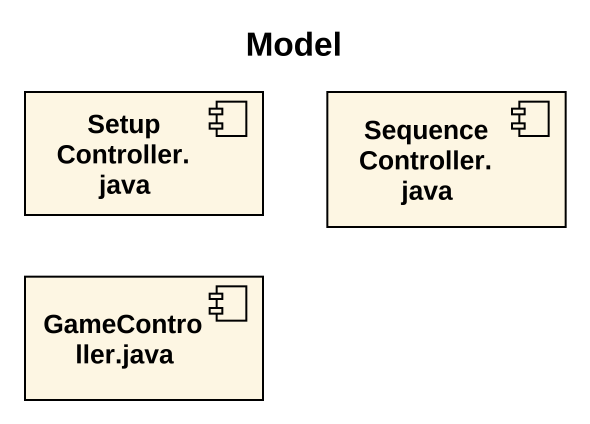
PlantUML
@startuml
title Model
component "SetupController.java" as SetupController_java
component "SequenceController.java" as SequenceController_java
component "GameController.java" as GameController_java
@enduml
